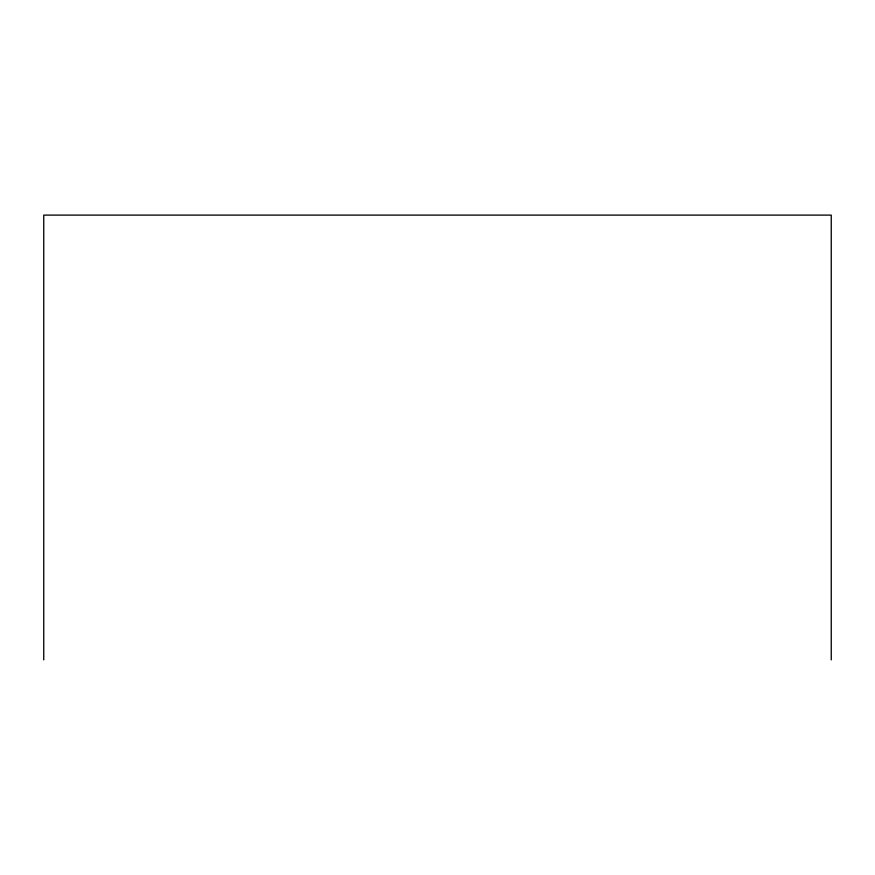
<?xml version="1.0" encoding="UTF-8"?>
<svg xmlns="http://www.w3.org/2000/svg" width="875" height="875" viewBox="0 0 875 875"><rect width="100%" height="100%" fill="white"/><g stroke="black" fill="none" stroke-linecap="round" stroke-linejoin="round"><path stroke-width="1.31" d="M831.25 659.892L831.25 215.108L43.75 215.108L43.75 659.892"/></g></svg>
